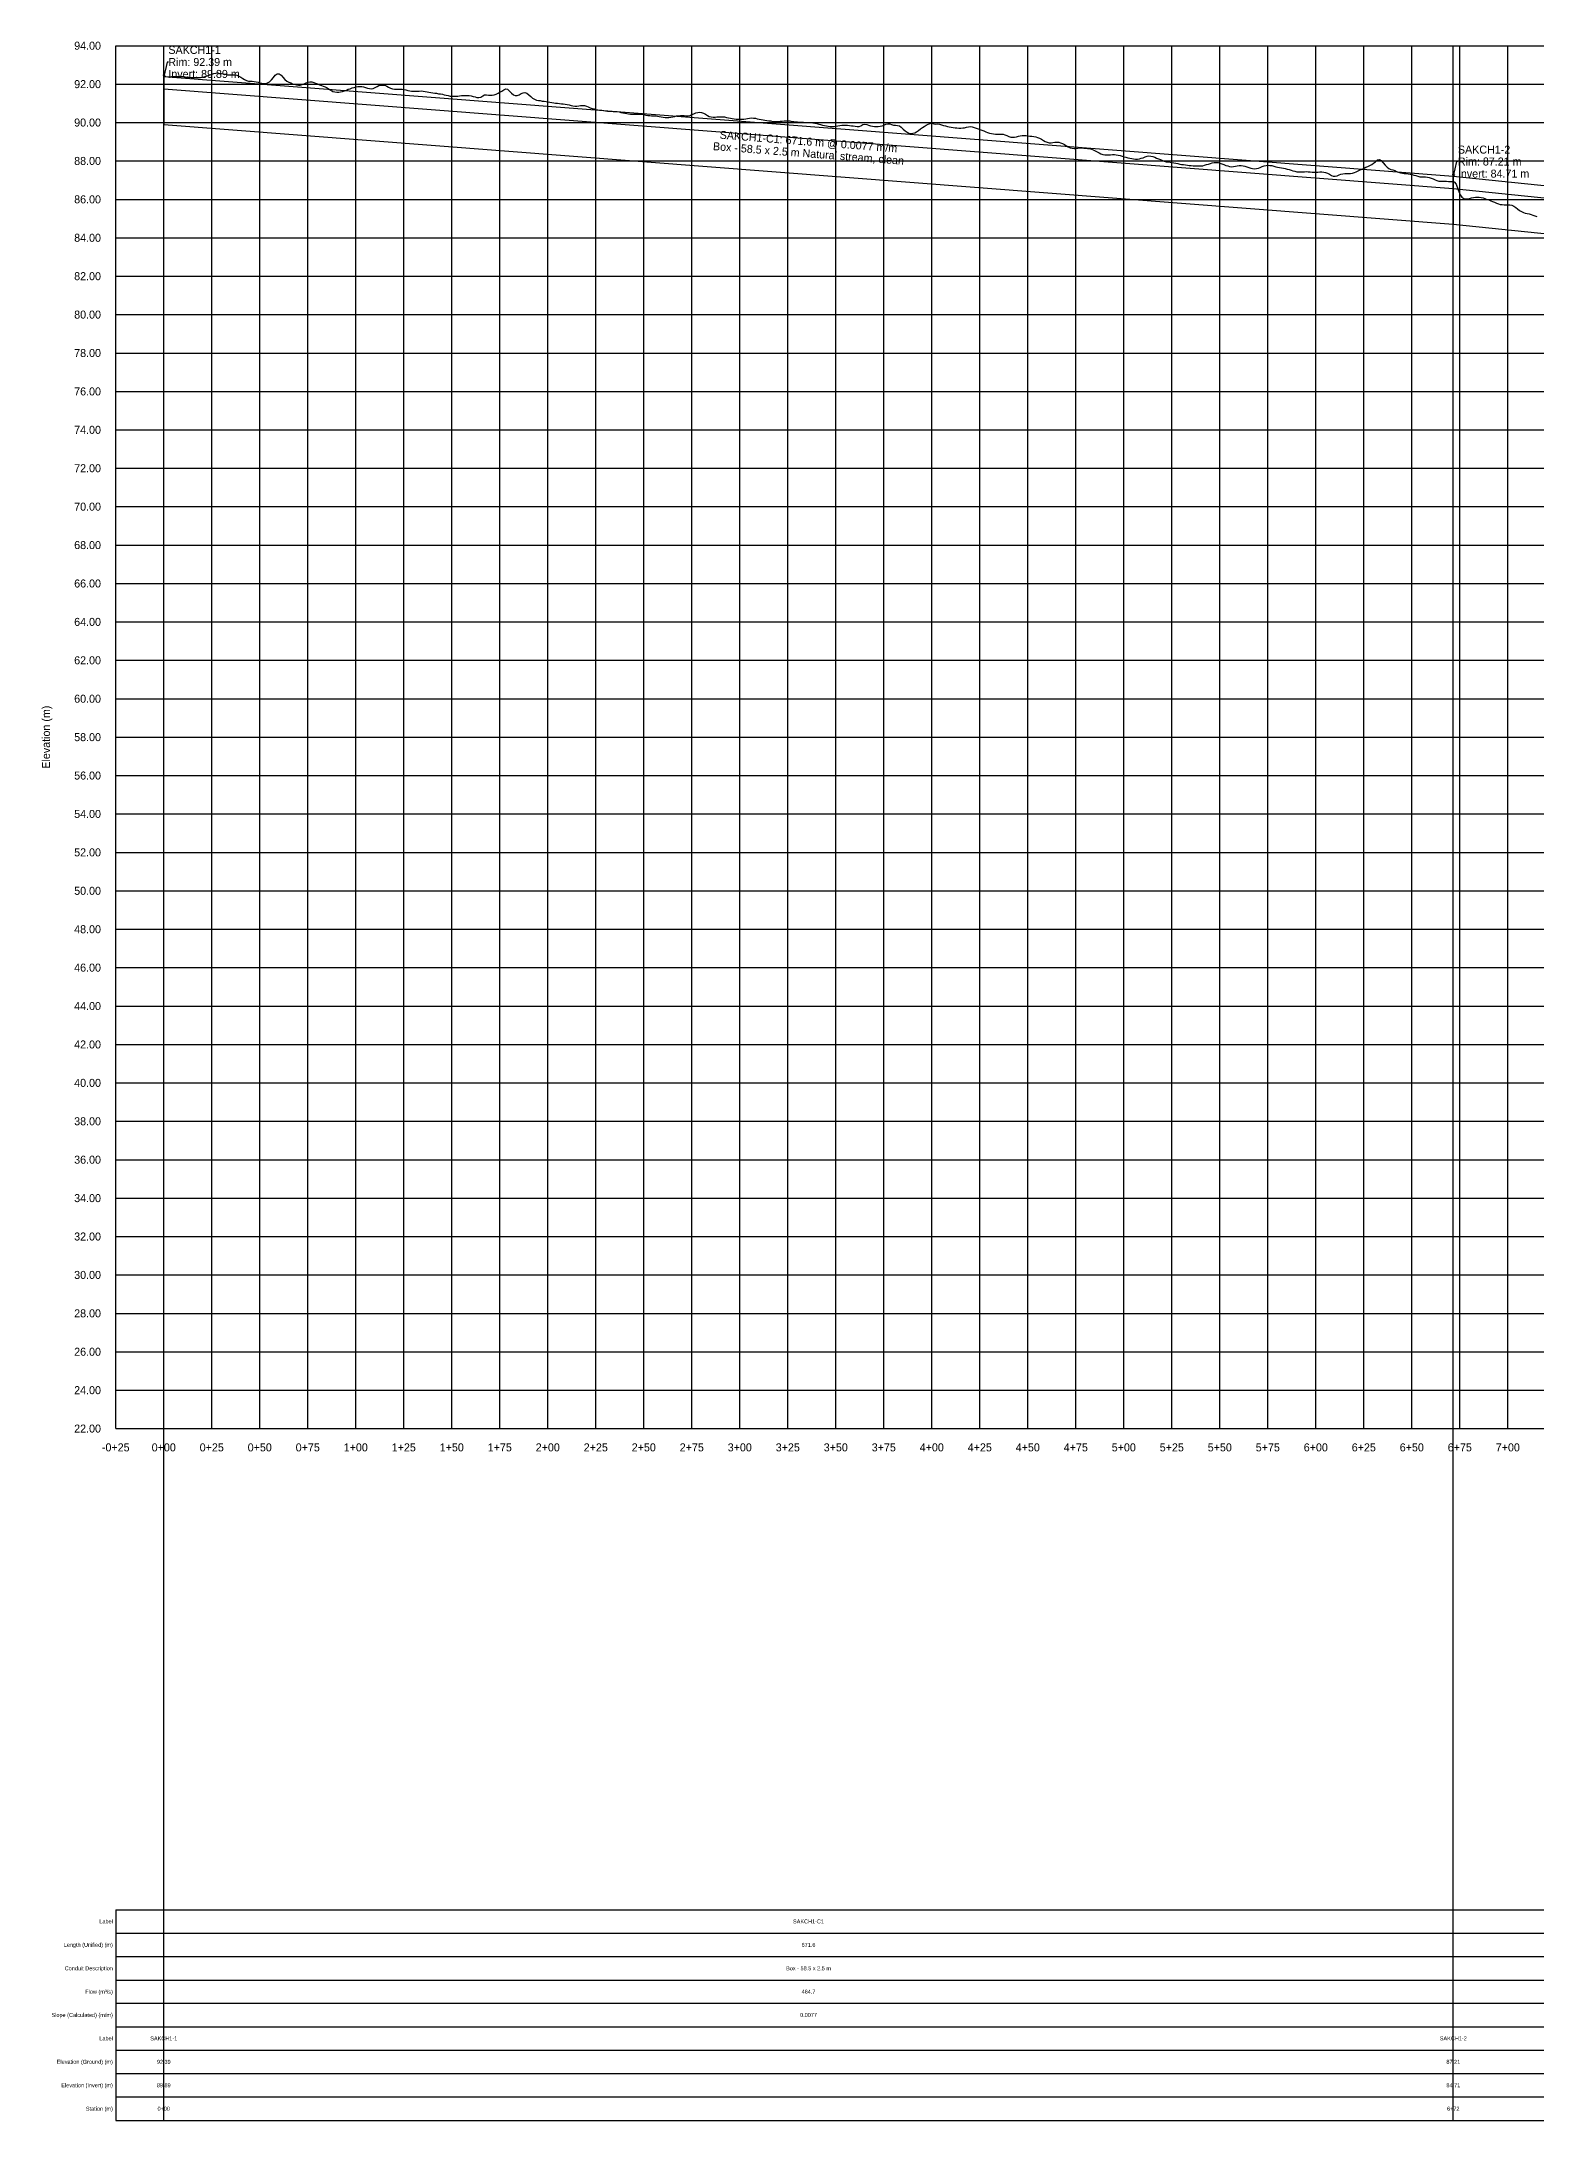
# Model space of a CAD drawing. Extents: x -64 to 12506, y -140 to 942.
# Drawn here: x -64 to 715, y -140 to 942 of the extents above; entities that cross this region are included whole.
import ezdxf
from ezdxf.enums import TextEntityAlignment as Align

# ---------------------------------------------------------------- set-up
doc = ezdxf.new("R2010")
doc.units = 0
for name, color, linetype in [('Annotation', 7, 'Continuous'), ('Annotation_Table', 254, 'Continuous'), ('Crown', 7, 'Continuous'), ('Grid', 254, 'Continuous'), ('Grid_Text', 7, 'Continuous'), ('Ground_Elevation', 3, 'Continuous'), ('Hydraulic_Grade', 5, 'Continuous'), ('Invert', 7, 'Continuous'), ('Structure', 7, 'Continuous')]:
    doc.layers.add(name, color=color, linetype=linetype)

msp = doc.modelspace()

# ---------------------------------------------------------------- linework, layer by layer
at = {"layer": 'Annotation', "color": 0}
for points in [[(2.4, 931.5), (1.7, 931.5), (0, 923.9)], [(674, 879.7), (673.3, 879.7), (671.6, 872.1)]]:
    msp.add_lwpolyline(points, dxfattribs=at)
for points in [[(0, 923.9), (-0.2, 924.9), (0.6, 924.7)], [(671.6, 872.1), (671.4, 873.1), (672.2, 872.9)]]:
    msp.add_lwpolyline(points, close=True, dxfattribs=at)
at = {"layer": 'Annotation_Table', "color": 254}
for points in [[(0, -140.2), (0, 940)], [(671.6, -140.2), (671.6, 940)], [(-25, -30.5), (12475, -30.5)], [(-25, -30.5), (-25, -140.2)], [(-25, -42.7), (12475, -42.7)], [(-25, -54.9), (12475, -54.9)], [(-25, -67.1), (12475, -67.1)], [(-25, -79.2), (12475, -79.2)], [(-25, -91.4), (12475, -91.4)], [(-25, -103.6), (12475, -103.6)], [(-25, -115.8), (12475, -115.8)], [(-25, -128), (12475, -128)], [(-25, -140.2), (12475, -140.2)]]:
    msp.add_lwpolyline(points, dxfattribs=at)
at = {"layer": 'Crown', "color": 0}
for points in [[(0, 923.9), (0, 923.9)], [(0, 923.9), (671.6, 872.1)], [(671.6, 872.1), (671.6, 872.1)], [(671.6, 872.1), (1129.5, 825.1)]]:
    msp.add_lwpolyline(points, dxfattribs=at)
at = {"layer": 'Grid', "color": 254}
for points in [[(-25, 940), (12475, 940)], [(-25, 220), (-25, 940)], [(0, 220), (0, 940)], [(25, 220), (25, 940)], [(50, 220), (50, 940)], [(75, 220), (75, 940)], [(100, 220), (100, 940)], [(125, 220), (125, 940)], [(150, 220), (150, 940)], [(175, 220), (175, 940)], [(200, 220), (200, 940)], [(225, 220), (225, 940)], [(250, 220), (250, 940)], [(275, 220), (275, 940)], [(300, 220), (300, 940)], [(325, 220), (325, 940)], [(350, 220), (350, 940)], [(375, 220), (375, 940)], [(400, 220), (400, 940)], [(425, 220), (425, 940)], [(450, 220), (450, 940)], [(475, 220), (475, 940)], [(500, 220), (500, 940)], [(525, 220), (525, 940)], [(550, 220), (550, 940)], [(575, 220), (575, 940)], [(600, 220), (600, 940)], [(625, 220), (625, 940)], [(650, 220), (650, 940)], [(675, 220), (675, 940)], [(700, 220), (700, 940)], [(-25, 920), (12475, 920)], [(-25, 900), (12475, 900)], [(-25, 880), (12475, 880)], [(-25, 860), (12475, 860)], [(-25, 840), (12475, 840)], [(-25, 820), (12475, 820)], [(-25, 800), (12475, 800)], [(-25, 780), (12475, 780)], [(-25, 760), (12475, 760)], [(-25, 740), (12475, 740)], [(-25, 720), (12475, 720)], [(-25, 700), (12475, 700)], [(-25, 680), (12475, 680)], [(-25, 660), (12475, 660)], [(-25, 640), (12475, 640)], [(-25, 620), (12475, 620)], [(-25, 600), (12475, 600)], [(-25, 580), (12475, 580)], [(-25, 560), (12475, 560)], [(-25, 540), (12475, 540)], [(-25, 520), (12475, 520)], [(-25, 500), (12475, 500)], [(-25, 480), (12475, 480)], [(-25, 460), (12475, 460)], [(-25, 440), (12475, 440)], [(-25, 420), (12475, 420)], [(-25, 400), (12475, 400)], [(-25, 380), (12475, 380)], [(-25, 360), (12475, 360)], [(-25, 340), (12475, 340)], [(-25, 320), (12475, 320)], [(-25, 300), (12475, 300)], [(-25, 280), (12475, 280)], [(-25, 260), (12475, 260)], [(-25, 240), (12475, 240)], [(-25, 220), (12475, 220)]]:
    msp.add_lwpolyline(points, dxfattribs=at)
at = {"layer": 'Ground_Elevation', "color": 3}
msp.add_lwpolyline([(0.1, 923.9), (1.1, 923.9), (2.1, 923.8), (3.1, 923.8), (4.1, 923.9), (5.1, 923.9), (6.1, 924), (7.1, 924), (8.1, 924), (9.1, 924), (10.1, 923.9), (11.1, 923.8), (12.1, 923.7), (13.1, 923.6), (14.1, 923.5), (15.1, 923.4), (16.1, 923.4), (17.1, 923.4), (18.1, 923.4), (19.1, 923.4), (20.1, 923.6), (21.1, 923.8), (22.1, 924.2), (23.1, 924.5), (24.1, 924.9), (25.1, 925.2), (26.1, 925.5), (27.1, 925.7), (28.1, 925.8), (29.1, 925.6), (30.1, 925.5), (31.1, 925.3), (32.1, 925.1), (33.1, 924.9), (34.1, 924.8), (35.1, 924.9), (36.1, 924.9), (37.1, 924.9), (38.1, 924.6), (39.1, 924.2), (40.1, 923.6), (41.1, 923), (42.1, 922.4), (43.1, 921.9), (44.1, 921.6), (45.1, 921.5), (46.1, 921.5), (47.1, 921.4), (48.1, 921.2), (49.1, 921), (50.1, 920.7), (51.1, 920.5), (52.1, 920.3), (53.1, 920.3), (54.1, 920.6), (55.1, 921.2), (56.1, 922.2), (57.1, 923.4), (58.1, 924.6), (59.1, 925.3), (60.1, 925.3), (61.1, 924.6), (62.1, 923.6), (63.1, 922.4), (64.1, 921.6), (65.1, 921), (66.1, 920.6), (67.1, 920.2), (68.1, 919.9), (69.1, 919.6), (70.1, 919.5), (71.1, 919.5), (72.1, 919.8), (73.1, 920.1), (74.1, 920.6), (75.1, 921), (76.1, 921.2), (77.1, 921.1), (78.1, 920.8), (79.1, 920.5), (80.1, 920.1), (81.1, 919.7), (82.1, 919.2), (83.1, 918.9), (84.1, 918.5), (85.1, 918), (86.1, 917.4), (87.1, 916.8), (88.1, 916.2), (89.1, 915.9), (90.1, 915.8), (91.1, 915.8), (92.1, 915.9), (93.1, 916.2), (94.1, 916.5), (95.1, 916.9), (96.1, 917.3), (97.1, 917.6), (98.1, 918), (99.1, 918.2), (100.1, 918.5), (101.1, 918.7), (102.1, 918.8), (103.1, 918.7), (104.1, 918.5), (105.1, 918.2), (106.1, 917.9), (107.1, 917.8), (108.1, 917.6), (109.1, 917.8), (110.1, 918.2), (111.1, 918.8), (112.1, 919.2), (113.1, 919.5), (114.1, 919.5), (115.1, 919.4), (116.1, 919), (117.1, 918.4), (118.1, 917.9), (119.1, 917.5), (120.1, 917.4), (121.1, 917.3), (122.1, 917.3), (123.1, 917.4), (124.1, 917.4), (125.1, 917.2), (126.1, 917), (127.1, 916.7), (128.1, 916.5), (129.1, 916.4), (130.1, 916.4), (131.1, 916.3), (132.1, 916.4), (133.1, 916.4), (134.1, 916.5), (135.1, 916.4), (136.1, 916.2), (137.1, 916), (138.1, 915.8), (139.1, 915.6), (140.1, 915.5), (141.1, 915.3), (142.1, 915.2), (143.1, 915), (144.1, 914.9), (145.1, 914.7), (146.1, 914.4), (147.1, 914.2), (148.1, 914), (149.1, 913.8), (150.1, 913.7), (151.1, 913.7), (152.1, 913.8), (153.1, 913.8), (154.1, 913.9), (155.1, 914), (156.1, 914.1), (157.1, 914.1), (158.1, 914.1), (159.1, 914), (160.1, 913.9), (161.1, 913.6), (162.1, 913.3), (163.1, 913.1), (164.1, 913), (165.1, 913.2), (166.1, 913.9), (167.1, 914.4), (168.1, 914.4), (169.1, 914.3), (170.1, 914.2), (171.1, 914.3), (172.1, 914.5), (173.1, 914.8), (174.1, 915.2), (175.1, 915.8), (176.1, 916.4), (177.1, 917.1), (178.1, 917.5), (179.1, 917.4), (180.1, 916.4), (181.1, 915.3), (182.1, 914.4), (183.1, 914), (184.1, 914.1), (185.1, 914.5), (186.1, 915.1), (187.1, 915.5), (188.1, 915.6), (189.1, 915.2), (190.1, 914.5), (191.1, 913.6), (192.1, 912.7), (193.1, 912.1), (194.1, 911.7), (195.1, 911.5), (196.1, 911.4), (197.1, 911.2), (198.1, 911.1), (199.1, 911), (200.1, 910.8), (201.1, 910.6), (202.1, 910.4), (203.1, 910.2), (204.1, 910.1), (205.1, 910), (206.1, 909.9), (207.1, 909.8), (208.1, 909.7), (209.1, 909.6), (210.1, 909.4), (211.1, 909.2), (212.1, 908.9), (213.1, 908.7), (214.1, 908.6), (215.1, 908.6), (216.1, 908.7), (217.1, 908.9), (218.1, 908.9), (219.1, 908.9), (220.1, 908.6), (221.1, 908.2), (222.1, 907.7), (223.1, 907.3), (224.1, 907.1), (225.1, 906.8), (226.1, 906.6), (227.1, 906.5), (228.1, 906.4), (229.1, 906.2), (230.1, 906.1), (231.1, 906), (232.1, 905.9), (233.1, 905.9), (234.1, 905.8), (235.1, 905.8), (236.1, 905.7), (237.1, 905.5), (238.1, 905.2), (239.1, 905), (240.1, 904.8), (241.1, 904.7), (242.1, 904.6), (243.1, 904.4), (244.1, 904.4), (245.1, 904.3), (246.1, 904.4), (247.1, 904.4), (248.1, 904.4), (249.1, 904.3), (250.1, 904.1), (251.1, 903.8), (252.1, 903.7), (253.1, 903.6), (254.1, 903.5), (255.1, 903.5), (256.1, 903.4), (257.1, 903.3), (258.1, 903.1), (259.1, 903), (260.1, 902.8), (261.1, 902.6), (262.1, 902.6), (263.1, 902.6), (264.1, 902.8), (265.1, 903), (266.1, 903.2), (267.1, 903.4), (268.1, 903.5), (269.1, 903.6), (270.1, 903.7), (271.1, 903.6), (272.1, 903.5), (273.1, 903.5), (274.1, 903.7), (275.1, 904.1), (276.1, 904.6), (277.1, 905.1), (278.1, 905.3), (279.1, 905.4), (280.1, 905.2), (281.1, 904.8), (282.1, 904.3), (283.1, 903.7), (284.1, 903.2), (285.1, 903), (286.1, 902.8), (287.1, 902.8), (288.1, 902.9), (289.1, 902.9), (290.1, 903), (291.1, 903), (292.1, 902.9), (293.1, 902.7), (294.1, 902.5), (295.1, 902.3), (296.1, 902.1), (297.1, 901.9), (298.1, 901.8), (299.1, 901.7), (300.1, 901.7), (301.1, 901.7), (302.1, 901.8), (303.1, 901.9), (304.1, 902.1), (305.1, 902.3), (306.1, 902.4), (307.1, 902.3), (308.1, 902.2), (309.1, 902), (310.1, 901.8), (311.1, 901.6), (312.1, 901.4), (313.1, 901.2), (314.1, 901.1), (315.1, 900.9), (316.1, 900.8), (317.1, 900.6), (318.1, 900.5), (319.1, 900.5), (320.1, 900.6), (321.1, 900.7), (322.1, 900.7), (323.1, 900.8), (324.1, 900.8), (325.1, 900.8), (326.1, 900.8), (327.1, 900.6), (328.1, 900.5), (329.1, 900.4), (330.1, 900.3), (331.1, 900.2), (332.1, 900.1), (333.1, 900.1), (334.1, 900), (335.1, 900), (336.1, 900), (337.1, 900), (338.1, 899.9), (339.1, 899.7), (340.1, 899.5), (341.1, 899.2), (342.1, 899), (343.1, 898.7), (344.1, 898.5), (345.1, 898.3), (346.1, 898.1), (347.1, 897.9), (348.1, 897.9), (349.1, 898), (350.1, 898.1), (351.1, 898.3), (352.1, 898.5), (353.1, 898.6), (354.1, 898.7), (355.1, 898.7), (356.1, 898.6), (357.1, 898.5), (358.1, 898.3), (359.1, 898.2), (360.1, 898.1), (361.1, 898), (362.1, 898), (363.1, 898.2), (364.1, 898.9), (365.1, 899.1), (366.1, 898.9), (367.1, 898.6), (368.1, 898.3), (369.1, 898.1), (370.1, 898), (371.1, 898), (372.1, 898), (373.1, 898.1), (374.1, 898.3), (375.1, 898.7), (376.1, 899.1), (377.1, 899.4), (378.1, 899.4), (379.1, 898.9), (380.1, 898.6), (381.1, 898.6), (382.1, 898.5), (383.1, 898.2), (384.1, 897.5), (385.1, 896.6), (386.1, 895.7), (387.1, 895), (388.1, 894.5), (389.1, 894.3), (390.1, 894.4), (391.1, 894.7), (392.1, 895.2), (393.1, 895.9), (394.1, 896.7), (395.1, 897.4), (396.1, 897.9), (397.1, 898.6), (398.1, 899.2), (399.1, 899.5), (400.1, 899.6), (401.1, 899.3), (402.1, 899.2), (403.1, 899.3), (404.1, 899.2), (405.1, 898.8), (406.1, 898.5), (407.1, 898.2), (408.1, 897.9), (409.1, 897.7), (410.1, 897.5), (411.1, 897.4), (412.1, 897.3), (413.1, 897.2), (414.1, 897.1), (415.1, 897.1), (416.1, 897.2), (417.1, 897.3), (418.1, 897.5), (419.1, 897.8), (420.1, 897.9), (421.1, 897.7), (422.1, 897.4), (423.1, 897.1), (424.1, 896.8), (425.1, 896.4), (426.1, 896), (427.1, 895.6), (428.1, 895.2), (429.1, 894.8), (430.1, 894.5), (431.1, 894.3), (432.1, 894.1), (433.1, 894), (434.1, 894), (435.1, 894), (436.1, 894), (437.1, 893.9), (438.1, 893.6), (439.1, 893.2), (440.1, 892.8), (441.1, 892.4), (442.1, 892.3), (443.1, 892.3), (444.1, 892.6), (445.1, 892.9), (446.1, 893.1), (447.1, 893.3), (448.1, 893.3), (449.1, 893.2), (450.1, 893.1), (451.1, 892.9), (452.1, 892.9), (453.1, 892.8), (454.1, 892.6), (455.1, 892.2), (456.1, 891.8), (457.1, 891.3), (458.1, 890.7), (459.1, 890.2), (460.1, 889.8), (461.1, 889.5), (462.1, 889.5), (463.1, 889.6), (464.1, 889.7), (465.1, 889.8), (466.1, 889.7), (467.1, 889.4), (468.1, 889), (469.1, 888.5), (470.1, 887.9), (471.1, 887.3), (472.1, 886.9), (473.1, 886.6), (474.1, 886.5), (475.1, 886.5), (476.1, 886.7), (477.1, 886.8), (478.1, 886.8), (479.1, 886.7), (480.1, 886.6), (481.1, 886.5), (482.1, 886.4), (483.1, 886.1), (484.1, 885.7), (485.1, 885.2), (486.1, 884.7), (487.1, 884.2), (488.1, 883.7), (489.1, 883.3), (490.1, 883.2), (491.1, 883.1), (492.1, 883.2), (493.1, 883.2), (494.1, 883.3), (495.1, 883.3), (496.1, 883.1), (497.1, 883), (498.1, 882.8), (499.1, 882.5), (500.1, 882.2), (501.1, 881.9), (502.1, 881.7), (503.1, 881.5), (504.1, 881.3), (505.1, 881.1), (506.1, 881), (507.1, 881), (508.1, 881.1), (509.1, 881.4), (510.1, 881.7), (511.1, 882.1), (512.1, 882.4), (513.1, 882.6), (514.1, 882.5), (515.1, 882.3), (516.1, 881.9), (517.1, 881.5), (518.1, 881.1), (519.1, 880.7), (520.1, 880.2), (521.1, 879.9), (522.1, 879.6), (523.1, 879.5), (524.1, 879.4), (525.1, 879.2), (526.1, 879), (527.1, 878.8), (528.1, 878.6), (529.1, 878.4), (530.1, 878.2), (531.1, 878.1), (532.1, 878), (533.1, 877.8), (534.1, 877.7), (535.1, 877.6), (536.1, 877.5), (537.1, 877.5), (538.1, 877.5), (539.1, 877.5), (540.1, 877.4), (541.1, 877.5), (542.1, 877.8), (543.1, 878.1), (544.1, 878.4), (545.1, 878.7), (546.1, 879), (547.1, 879.2), (548.1, 879.2), (549.1, 879.1), (550.1, 878.8), (551.1, 878.5), (552.1, 878.1), (553.1, 877.7), (554.1, 877.4), (555.1, 877.1), (556.1, 877), (557.1, 877.1), (558.1, 877.3), (559.1, 877.5), (560.1, 877.6), (561.1, 877.6), (562.1, 877.5), (563.1, 877.2), (564.1, 877), (565.1, 876.6), (566.1, 876.3), (567.1, 876), (568.1, 875.9), (569.1, 876), (570.1, 876.2), (571.1, 876.6), (572.1, 877.1), (573.1, 877.4), (574.1, 877.7), (575.1, 877.8), (576.1, 877.7), (577.1, 877.6), (578.1, 877.3), (579.1, 877), (580.1, 876.8), (581.1, 876.6), (582.1, 876.4), (583.1, 876.2), (584.1, 876), (585.1, 875.7), (586.1, 875.5), (587.1, 875.2), (588.1, 874.8), (589.1, 874.6), (590.1, 874.4), (591.1, 874.4), (592.1, 874.4), (593.1, 874.4), (594.1, 874.4), (595.1, 874.5), (596.1, 874.4), (597.1, 874.3), (598.1, 874.2), (599.1, 874.1), (600.1, 874.1), (601.1, 874.2), (602.1, 874.3), (603.1, 874.3), (604.1, 874.2), (605.1, 874), (606.1, 873.6), (607.1, 873.1), (608.1, 872.5), (609.1, 872.1), (610.1, 872.1), (611.1, 872.3), (612.1, 872.7), (613.1, 873.1), (614.1, 873.3), (615.1, 873.4), (616.1, 873.5), (617.1, 873.4), (618.1, 873.4), (619.1, 873.6), (620.1, 874), (621.1, 874.4), (622.1, 874.9), (623.1, 875.3), (624.1, 875.8), (625.1, 876.2), (626.1, 876.7), (627.1, 877.1), (628.1, 877.6), (629.1, 878.2), (630.1, 878.9), (631.1, 879.6), (632.1, 880.5), (633.1, 880.7), (634.1, 880.2), (635.1, 879), (636.1, 877.8), (637.1, 876.8), (638.1, 876), (639.1, 875.6), (640.1, 875.3), (641.1, 875), (642.1, 874.5), (643.1, 874.1), (644.1, 873.8), (645.1, 873.6), (646.1, 873.5), (647.1, 873.4), (648.1, 873.3), (649.1, 873.1), (650.1, 872.9), (651.1, 872.6), (652.1, 872.4), (653.1, 872.1), (654.1, 871.8), (655.1, 871.7), (656.1, 871.7), (657.1, 871.7), (658.1, 871.6), (659.1, 871.4), (660.1, 871), (661.1, 870.6), (662.1, 870.1), (663.1, 869.8), (664.1, 869.5), (665.1, 869.4), (666.1, 869.4), (667.1, 869.4), (668.1, 869.4), (669.1, 869.3), (670.1, 869.3), (671.1, 869.3), (672.1, 869.2), (673.1, 867.9), (674.1, 865), (675.1, 862.4), (676.1, 861.2), (677.1, 860.5), (678.1, 860.2), (679.1, 860.2), (680.1, 860.5), (681.1, 860.8), (682.1, 861), (683.1, 861.1), (684.1, 861.1), (685.1, 861.1), (686.1, 861), (687.1, 860.8), (688.1, 860.4), (689.1, 860), (690.1, 859.7), (691.1, 859.3), (692.1, 858.9), (693.1, 858.5), (694.1, 858.1), (695.1, 857.7), (696.1, 857.4), (697.1, 857.3), (698.1, 857.2), (699.1, 857.2), (700.1, 857.2), (701.1, 857.1), (702.1, 856.9), (703.1, 856.5), (704.1, 855.8), (705.1, 855.1), (706.1, 854.2), (707.1, 853.6), (708.1, 853.2), (709.1, 852.8), (710.1, 852.6), (711.1, 852.4), (712.1, 852.1), (713.1, 851.8), (714.1, 851.4), (715.1, 851)], dxfattribs=at)
at = {"layer": 'Hydraulic_Grade', "color": 5}
for points in [[(0, 917.6), (671.6, 865.7)], [(671.6, 865.7), (671.6, 865.7)], [(671.6, 865.7), (1129.5, 818.7)]]:
    msp.add_lwpolyline(points, dxfattribs=at)
at = {"layer": 'Invert', "color": 0}
for points in [[(0, 898.9), (0, 898.9)], [(0, 898.9), (671.6, 847.1)], [(671.6, 847.1), (671.6, 847.1)], [(671.6, 847.1), (1129.5, 800.1)]]:
    msp.add_lwpolyline(points, dxfattribs=at)
at = {"layer": 'Structure', "color": 0}
for points in [[(0, 923.9), (0, 898.9)], [(0, 923.9), (0, 898.9)], [(671.6, 872.1), (671.6, 847.1)], [(671.6, 872.1), (671.6, 847.1)]]:
    msp.add_lwpolyline(points, dxfattribs=at)

# ---------------------------------------------------------------- texts
at = {"layer": 'Annotation', "color": 0}
for s, height, p in [('SAKCH1-1', 4.17, (2.4, 937.8)), ('Rim: 92.39 m', 4.167, (2.4, 931.5)), ('Invert: 89.89 m', 4.167, (2.4, 925.3)), ('SAKCH1-2', 4.17, (674, 885.9)), ('Rim: 87.21 m', 4.167, (674, 879.7)), ('Invert: 84.71 m', 4.167, (674, 873.4))]:
    msp.add_text(s, height=height, dxfattribs=at).set_placement(p, align=Align.MIDDLE_LEFT)
for s, p in [('Box - 58.5 x 2.5 m Natural stream, clean', (335.8, 883.9)), ('SAKCH1-C1: 671.6 m @ 0.0077 m/m', (335.8, 890.1))]:
    msp.add_text(s, height=4.167, rotation=355.5876, dxfattribs=at).set_placement(p, align=Align.MIDDLE_CENTER)
at = {"layer": 'Annotation_Table', "color": 0}
for s, height, p in [('Label', 2.08, (-26.5, -36.6)), ('Length (Unified) (m)', 2.083, (-26.5, -48.8)), ('Conduit Description', 2.083, (-26.5, -61)), ('Flow (m³/s)', 2.083, (-26.5, -73.2)), ('Slope (Calculated) (m/m)', 2.083, (-26.5, -85.3)), ('Label', 2.08, (-26.5, -97.5)), ('Elevation (Ground) (m)', 2.083, (-26.5, -109.7)), ('Elevation (Invert) (m)', 2.083, (-26.5, -121.9)), ('Station (m)', 2.083, (-26.5, -134.1))]:
    msp.add_text(s, height=height, dxfattribs=at).set_placement(p, align=Align.MIDDLE_RIGHT)
for s, height, p in [('SAKCH1-C1', 2.08, (335.8, -36.6)), ('671.6', 2.08, (335.8, -48.8)), ('Box - 58.5 x 2.5 m', 2.083, (335.8, -61)), ('464.7', 2.08, (335.8, -73.2)), ('0.0077', 2.08, (335.8, -85.3)), ('SAKCH1-1', 2.08, (0, -97.5)), ('SAKCH1-2', 2.08, (671.6, -97.5)), ('92.39', 2.08, (0, -109.7)), ('87.21', 2.08, (671.6, -109.7)), ('89.89', 2.08, (0, -121.9)), ('84.71', 2.08, (671.6, -121.9)), ('0+00', 2.08, (0, -134.1)), ('6+72', 2.08, (671.6, -134.1))]:
    msp.add_text(s, height=height, dxfattribs=at).set_placement(p, align=Align.MIDDLE_CENTER)
at = {"layer": 'Grid_Text', "color": 0}
for s, p in [('94.00', (-32.7, 940)), ('92.00', (-32.7, 920)), ('90.00', (-32.7, 900)), ('88.00', (-32.7, 880)), ('86.00', (-32.7, 860)), ('84.00', (-32.7, 840)), ('82.00', (-32.7, 820)), ('80.00', (-32.7, 800)), ('78.00', (-32.7, 780)), ('76.00', (-32.7, 760)), ('74.00', (-32.7, 740)), ('72.00', (-32.7, 720)), ('70.00', (-32.7, 700)), ('68.00', (-32.7, 680)), ('66.00', (-32.7, 660)), ('64.00', (-32.7, 640)), ('62.00', (-32.7, 620)), ('60.00', (-32.7, 600)), ('58.00', (-32.7, 580)), ('56.00', (-32.7, 560)), ('54.00', (-32.7, 540)), ('52.00', (-32.7, 520)), ('50.00', (-32.7, 500)), ('48.00', (-32.7, 480)), ('46.00', (-32.7, 460)), ('44.00', (-32.7, 440)), ('42.00', (-32.7, 420)), ('40.00', (-32.7, 400)), ('38.00', (-32.7, 380)), ('36.00', (-32.7, 360)), ('34.00', (-32.7, 340)), ('32.00', (-32.7, 320)), ('30.00', (-32.7, 300)), ('28.00', (-32.7, 280)), ('26.00', (-32.7, 260)), ('24.00', (-32.7, 240)), ('22.00', (-32.7, 220))]:
    msp.add_text(s, height=4.17, dxfattribs=at).set_placement(p, align=Align.MIDDLE_RIGHT)
msp.add_text('Elevation (m)', height=4.167, rotation=90, dxfattribs=at).set_placement((-58, 580), align=Align.BOTTOM_CENTER)
for s, p in [('-0+25', (-25, 212.3)), ('0+00', (0, 212.3)), ('0+25', (25, 212.3)), ('0+50', (50, 212.3)), ('0+75', (75, 212.3)), ('1+00', (100, 212.3)), ('1+25', (125, 212.3)), ('1+50', (150, 212.3)), ('1+75', (175, 212.3)), ('2+00', (200, 212.3)), ('2+25', (225, 212.3)), ('2+50', (250, 212.3)), ('2+75', (275, 212.3)), ('3+00', (300, 212.3)), ('3+25', (325, 212.3)), ('3+50', (350, 212.3)), ('3+75', (375, 212.3)), ('4+00', (400, 212.3)), ('4+25', (425, 212.3)), ('4+50', (450, 212.3)), ('4+75', (475, 212.3)), ('5+00', (500, 212.3)), ('5+25', (525, 212.3)), ('5+50', (550, 212.3)), ('5+75', (575, 212.3)), ('6+00', (600, 212.3)), ('6+25', (625, 212.3)), ('6+50', (650, 212.3)), ('6+75', (675, 212.3)), ('7+00', (700, 212.3))]:
    msp.add_text(s, height=4.17, dxfattribs=at).set_placement(p, align=Align.TOP_CENTER)

doc.saveas('drawing.dxf')
